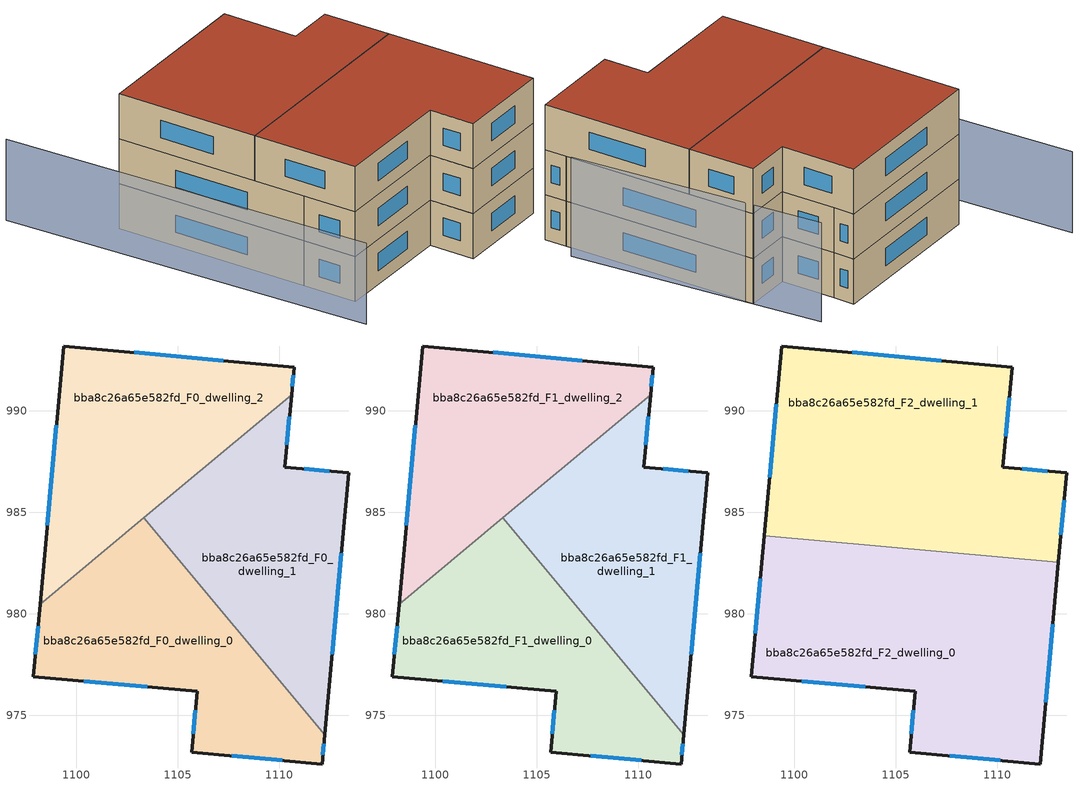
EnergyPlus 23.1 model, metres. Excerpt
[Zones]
bba8c26a65e582fd_F0_dwelling_0
 floor ground (EU_floor_Construction): 1103.34,984.75 1112.25,974.05 1112.12,972.6 1105.69,973.19 1105.97,976.17 1097.9,976.91 1098.22,980.48 z0
 wall outside (EU_wall_Construction): 1098.22,980.48 1097.9,976.91 1105.97,976.17 1105.69,973.19 1112.12,972.6 1112.25,974.05 z0:3
 wall to bba8c26a65e582fd_F0_dwelling_1 (EU_wall_Construction): 1112.25,974.05 1103.34,984.75 z0:3
 wall to bba8c26a65e582fd_F0_dwelling_2 (EU_wall_Construction): 1103.34,984.75 1098.22,980.48 z0:3
 window (EU_Window_Construction): 1098.12,979.39 1098,978 / 1112.16,973.05 1112.21,973.61 / 1107.66,973.01 1110.15,972.78 / 1105.88,975.26 1105.78,974.1 / 1100.37,976.69 1103.49,976.4 z0.92:2.08
bba8c26a65e582fd_F0_dwelling_1
 floor ground (EU_floor_Construction): 1110.61,990.8 1110.29,987.23 1113.43,986.95 1112.25,974.05 1103.34,984.75 z0
 wall outside (EU_wall_Construction): 1112.25,974.05 1113.43,986.95 1110.29,987.23 1110.61,990.8 z0:3
 wall to bba8c26a65e582fd_F0_dwelling_2 (EU_wall_Construction): 1110.61,990.8 1103.34,984.75 z0:3
 window (EU_Window_Construction): 1112.47,987.03 1111.25,987.14 / 1112.61,978 1113.07,983 / 1110.39,988.32 1110.52,989.71 z0.92:2.08
bba8c26a65e582fd_F0_dwelling_2
 floor ground (EU_floor_Construction): 1110.74,992.16 1110.61,990.8 1098.22,980.48 1099.38,993.2 z0
 wall outside (EU_wall_Construction): 1110.61,990.8 1110.74,992.16 1099.38,993.2 1098.22,980.48 z0:3
 window (EU_Window_Construction): 1107.26,992.48 1102.86,992.88 / 1110.65,991.22 1110.7,991.75 / 1099.03,989.3 1098.58,984.38 z0.92:2.08
bba8c26a65e582fd_F1_dwelling_0
 floor to bba8c26a65e582fd_F0_dwelling_0 (EU_floor_Construction): 1103.34,984.75 1112.25,974.05 1112.12,972.6 1105.69,973.19 1105.97,976.17 1097.9,976.91 1098.22,980.48 z3
 wall outside (EU_wall_Construction): 1098.22,980.48 1097.9,976.91 1105.97,976.17 1105.69,973.19 1112.12,972.6 1112.25,974.05 z3:6
 wall to bba8c26a65e582fd_F1_dwelling_1 (EU_wall_Construction): 1112.25,974.05 1103.34,984.75 z3:6
 wall to bba8c26a65e582fd_F1_dwelling_2 (EU_wall_Construction): 1103.34,984.75 1098.22,980.48 z3:6
 window (EU_Window_Construction): 1098.12,979.39 1098,978 / 1112.16,973.05 1112.21,973.61 / 1107.66,973.01 1110.15,972.78 / 1105.88,975.26 1105.78,974.1 / 1100.37,976.69 1103.49,976.4 z3.92:5.08
bba8c26a65e582fd_F1_dwelling_1
 floor to bba8c26a65e582fd_F0_dwelling_1 (EU_floor_Construction): 1110.61,990.8 1110.29,987.23 1113.43,986.95 1112.25,974.05 1103.34,984.75 z3
 wall outside (EU_wall_Construction): 1112.25,974.05 1113.43,986.95 1110.29,987.23 1110.61,990.8 z3:6
 wall to bba8c26a65e582fd_F1_dwelling_2 (EU_wall_Construction): 1110.61,990.8 1103.34,984.75 z3:6
 window (EU_Window_Construction): 1112.47,987.03 1111.25,987.14 / 1112.61,978 1113.07,983 / 1110.39,988.32 1110.52,989.71 z3.92:5.08
bba8c26a65e582fd_F1_dwelling_2
 floor to bba8c26a65e582fd_F0_dwelling_2 (EU_floor_Construction): 1110.74,992.16 1110.61,990.8 1098.22,980.48 1099.38,993.2 z3
 wall outside (EU_wall_Construction): 1110.61,990.8 1110.74,992.16 1099.38,993.2 1098.22,980.48 z3:6
 window (EU_Window_Construction): 1107.26,992.48 1102.86,992.88 / 1110.65,991.22 1110.7,991.75 / 1099.03,989.3 1098.58,984.38 z3.92:5.08
bba8c26a65e582fd_F2_dwelling_0
 floor to bba8c26a65e582fd_F1_dwelling_0 (EU_floor_Construction): 1104.54,983.31 1112.25,974.05 1112.12,972.6 1105.69,973.19 1105.97,976.17 1097.9,976.91 1098.22,980.48 1101.91,983.55 z6
 floor to bba8c26a65e582fd_F1_dwelling_1 (EU_floor_Construction): 1113.02,982.54 1112.25,974.05 1104.54,983.31 z6
 floor to bba8c26a65e582fd_F1_dwelling_2 (EU_floor_Construction): 1101.91,983.55 1098.22,980.48 1098.53,983.86 z6
 wall outside (EU_wall_Construction): 1098.53,983.86 1097.9,976.91 1105.97,976.17 1105.69,973.19 1112.12,972.6 1113.03,982.54 z6:9
 wall to bba8c26a65e582fd_F2_dwelling_1 (EU_wall_Construction): 1113.02,982.54 1098.53,983.86 z6:9
 window (EU_Window_Construction): 1100.37,976.69 1103.49,976.4 / 1098.34,981.73 1098.09,979.04 / 1112.4,975.64 1112.75,979.49 / 1107.66,973.01 1110.15,972.78 / 1105.88,975.26 1105.78,974.1 z6.92:8.08
 roof outside (EU_roof_Construction): 1112.12,972.6 1113.03,982.54 1098.53,983.86 1097.9,976.91 1105.97,976.17 1105.69,973.19 z9
bba8c26a65e582fd_F2_dwelling_1
 floor to bba8c26a65e582fd_F1_dwelling_0 (EU_floor_Construction): 1103.34,984.75 1104.54,983.31 1101.91,983.55 z6
 floor to bba8c26a65e582fd_F1_dwelling_2 (EU_floor_Construction): 1103.34,984.75 1101.91,983.55 1098.53,983.86 z6; 1110.74,992.16 1110.61,990.8 1103.34,984.75 1098.53,983.86 1099.38,993.2 z6
 floor to bba8c26a65e582fd_F1_dwelling_1 (EU_floor_Construction): 1110.61,990.8 1110.29,987.23 1113.43,986.95 1113.02,982.54 1104.54,983.31 1103.34,984.75 z6
 wall outside (EU_wall_Construction): 1113.03,982.54 1113.43,986.95 1110.29,987.23 1110.74,992.16 1099.38,993.2 1098.53,983.86 z6:9
 window (EU_Window_Construction): 1099.12,990.34 1098.79,986.72 / 1107.26,992.48 1102.86,992.88 / 1110.43,988.74 1110.6,990.65 / 1112.47,987.03 1111.25,987.14 / 1113.15,983.89 1113.3,985.59 z6.92:8.08
 roof outside (EU_roof_Construction): 1113.03,982.54 1113.43,986.95 1110.29,987.23 1110.74,992.16 1099.38,993.2 1098.53,983.86 z9
shading: 1113.18,974.86 1113.52,991.46 z0:6.6; 1097.28,999.54 1095.81,975.12 z0:5.4
[Building]
EU S2 Campaign: North Axis=0; Terrain=City; Solar Distribution=FullExterior
[Site:Location]
Cape.Town.Intl.AP: Latitude=-33.965; Longitude=18.602; Time Zone=2; Elevation=46
[SizingPeriod:WeatherFileDays]
AnnualSizingPeriod: Begin Month=1; Begin Day of Month=1; End Month=12; End Day of Month=31; Day of Week for Start Day=Monday; Use Weather File Daylight Saving Period=No; Use Weather File Rain and Snow Indicators=No
[MATERIAL]
EU_InternalMass_Material: Roughness=MediumRough; Thickness=0.1; Conductivity=1; Density=1800; Specific Heat=900; Thermal Absorptance=0.9; Solar Absorptance=0.7; Visible Absorptance=0.7
[MATERIAL:NOMASS] Roughness=MediumRough; Thermal Absorptance=0.9; Solar Absorptance=0.7; Visible Absorptance=0.7
Name | Thermal Resistance
EU_wall_NoMass | 0.443251
EU_roof_NoMass | 0.403317
EU_floor_NoMass | 0.599929
[WINDOWMATERIAL:SIMPLEGLAZINGSYSTEM]
EU_Window_SimpleGlazing: UFactor=4.90254; Solar Heat Gain Coefficient=0.85; Visible Transmittance=0.85
[CONSTRUCTION]
EU_wall_Construction: EU_wall_NoMass
EU_roof_Construction: EU_roof_NoMass
EU_floor_Construction: EU_floor_NoMass
EU_Window_Construction: EU_Window_SimpleGlazing
EU_InternalMass_Construction: EU_InternalMass_Material
[ZONE] Type=1; Multiplier=1; Ceiling Height=autocalculate; Floor Area=autocalculate; Part of Total Floor Area=Yes
Name | Volume
bba8c26a65e582fd_F0_dwelling_0; bba8c26a65e582fd_F1_dwelling_0 | 241.746
bba8c26a65e582fd_F2_dwelling_0 | 362.63
bba8c26a65e582fd_F0_dwelling_1; bba8c26a65e582fd_F1_dwelling_1 | 241.764
bba8c26a65e582fd_F2_dwelling_1 | 362.644
bba8c26a65e582fd_F0_dwelling_2; bba8c26a65e582fd_F1_dwelling_2 | 241.781
[INTERNALMASS] Construction=EU_InternalMass_Construction
Name | Zone or ZoneList | Surface Area
bba8c26a65e582fd_F0_dwelling_0_EU_InternalMass | bba8c26a65e582fd_F0_dwelling_0 | 80.5849
bba8c26a65e582fd_F0_dwelling_1_EU_InternalMass | bba8c26a65e582fd_F0_dwelling_1 | 80.5886
bba8c26a65e582fd_F0_dwelling_2_EU_InternalMass | bba8c26a65e582fd_F0_dwelling_2 | 80.5935
bba8c26a65e582fd_F1_dwelling_0_EU_InternalMass | bba8c26a65e582fd_F1_dwelling_0 | 80.5849
bba8c26a65e582fd_F1_dwelling_1_EU_InternalMass | bba8c26a65e582fd_F1_dwelling_1 | 80.5886
bba8c26a65e582fd_F1_dwelling_2_EU_InternalMass | bba8c26a65e582fd_F1_dwelling_2 | 80.5935
bba8c26a65e582fd_F2_dwelling_0_EU_InternalMass | bba8c26a65e582fd_F2_dwelling_0 | 120.884
bba8c26a65e582fd_F2_dwelling_1_EU_InternalMass | bba8c26a65e582fd_F2_dwelling_1 | 120.89
[OTHEREQUIPMENT] Fuel Type=Electricity; Design Level Calculation Method=Watts/Area; Power per Zone Floor Area=1; Fraction Latent=0; Fraction Radiant=0; Fraction Lost=0; Carbon Dioxide Generation Rate=0; EndUse Subcategory=EU_Step8_InternalGains
Name | Zone or ZoneList or Space or SpaceList | Schedule
EU_Step8_InternalGain_bba8c26a65e582fd_F0_dwelling_0_f000 | bba8c26a65e582fd_F0_dwelling_0 | EU_Step8_GainSchedule_bba8c26a65e582fd_F0_dwelling_0_f000
EU_Step8_InternalGain_bba8c26a65e582fd_F0_dwelling_1_f000 | bba8c26a65e582fd_F0_dwelling_1 | EU_Step8_GainSchedule_bba8c26a65e582fd_F0_dwelling_1_f000
EU_Step8_InternalGain_bba8c26a65e582fd_F0_dwelling_2_f000 | bba8c26a65e582fd_F0_dwelling_2 | EU_Step8_GainSchedule_bba8c26a65e582fd_F0_dwelling_2_f000
EU_Step8_InternalGain_bba8c26a65e582fd_F1_dwelling_0_f000 | bba8c26a65e582fd_F1_dwelling_0 | EU_Step8_GainSchedule_bba8c26a65e582fd_F1_dwelling_0_f000
EU_Step8_InternalGain_bba8c26a65e582fd_F1_dwelling_1_f000 | bba8c26a65e582fd_F1_dwelling_1 | EU_Step8_GainSchedule_bba8c26a65e582fd_F1_dwelling_1_f000
EU_Step8_InternalGain_bba8c26a65e582fd_F1_dwelling_2_f000 | bba8c26a65e582fd_F1_dwelling_2 | EU_Step8_GainSchedule_bba8c26a65e582fd_F1_dwelling_2_f000
EU_Step8_InternalGain_bba8c26a65e582fd_F2_dwelling_0_f000 | bba8c26a65e582fd_F2_dwelling_0 | EU_Step8_GainSchedule_bba8c26a65e582fd_F2_dwelling_0_f000
EU_Step8_InternalGain_bba8c26a65e582fd_F2_dwelling_1_f000 | bba8c26a65e582fd_F2_dwelling_1 | EU_Step8_GainSchedule_bba8c26a65e582fd_F2_dwelling_1_f000
[ZONEVENTILATION:DESIGNFLOWRATE] Schedule=EU_AlwaysOn; Design Flow Rate Calculation Method=AirChanges/Hour; Air Changes per Hour=0.713097; Ventilation Type=Natural; Fan Pressure Rise=0; Fan Total Efficiency=1; Constant Term Coefficient=1; Temperature Term Coefficient=0; Velocity Term Coefficient=0; Velocity Squared Term Coefficient=0; Minimum Indoor Temperature=-100; Maximum Indoor Temperature=100; Delta Temperature=-100; Minimum Outdoor Temperature=-100; Maximum Outdoor Temperature=100; Maximum Wind Speed=40
Name | Zone or ZoneList or Space or SpaceList
EU_ConstantAir_bba8c26a65e582fd_F0_dwelling_0 | bba8c26a65e582fd_F0_dwelling_0
EU_ConstantAir_bba8c26a65e582fd_F0_dwelling_1 | bba8c26a65e582fd_F0_dwelling_1
EU_ConstantAir_bba8c26a65e582fd_F0_dwelling_2 | bba8c26a65e582fd_F0_dwelling_2
EU_ConstantAir_bba8c26a65e582fd_F1_dwelling_0 | bba8c26a65e582fd_F1_dwelling_0
EU_ConstantAir_bba8c26a65e582fd_F1_dwelling_1 | bba8c26a65e582fd_F1_dwelling_1
EU_ConstantAir_bba8c26a65e582fd_F1_dwelling_2 | bba8c26a65e582fd_F1_dwelling_2
EU_ConstantAir_bba8c26a65e582fd_F2_dwelling_0 | bba8c26a65e582fd_F2_dwelling_0
EU_ConstantAir_bba8c26a65e582fd_F2_dwelling_1 | bba8c26a65e582fd_F2_dwelling_1
[HVACTEMPLATE:THERMOSTAT] Constant Heating Setpoint=20; Constant Cooling Setpoint=50
EU_HeatOnly_bba8c26a65e582fd_F0_dwelling_0; EU_HeatOnly_bba8c26a65e582fd_F0_dwelling_1; EU_HeatOnly_bba8c26a65e582fd_F0_dwelling_2; EU_HeatOnly_bba8c26a65e582fd_F1_dwelling_0; EU_HeatOnly_bba8c26a65e582fd_F1_dwelling_1; EU_HeatOnly_bba8c26a65e582fd_F1_dwelling_2; EU_HeatOnly_bba8c26a65e582fd_F2_dwelling_0; EU_HeatOnly_bba8c26a65e582fd_F2_dwelling_1
[HVACTEMPLATE:ZONE:IDEALLOADSAIRSYSTEM] System Availability Schedule=EU_AlwaysOn; Maximum Heating Supply Air Temperature=50; Minimum Cooling Supply Air Temperature=13; Maximum Heating Supply Air Humidity Ratio=0.0156; Minimum Cooling Supply Air Humidity Ratio=0.0077; Heating Limit=NoLimit; Cooling Limit=NoLimit; Heating Availability Schedule=EU_AlwaysOn; Cooling Availability Schedule=EU_CoolingOff; Dehumidification Control Type=ConstantSensibleHeatRatio; Cooling Sensible Heat Ratio=0.7; Dehumidification Setpoint=60; Humidification Control Type=None; Humidification Setpoint=30; Outdoor Air Method=None; Outdoor Air Flow Rate per Person=0.00944; Outdoor Air Flow Rate per Zone Floor Area=0; Outdoor Air Flow Rate per Zone=0; Demand Controlled Ventilation Type=None; Outdoor Air Economizer Type=NoEconomizer; Heat Recovery Type=None; Sensible Heat Recovery Effectiveness=0.7; Latent Heat Recovery Effectiveness=0.65
Name | Template Thermostat
bba8c26a65e582fd_F0_dwelling_0 | EU_HeatOnly_bba8c26a65e582fd_F0_dwelling_0
bba8c26a65e582fd_F0_dwelling_1 | EU_HeatOnly_bba8c26a65e582fd_F0_dwelling_1
bba8c26a65e582fd_F0_dwelling_2 | EU_HeatOnly_bba8c26a65e582fd_F0_dwelling_2
bba8c26a65e582fd_F1_dwelling_0 | EU_HeatOnly_bba8c26a65e582fd_F1_dwelling_0
bba8c26a65e582fd_F1_dwelling_1 | EU_HeatOnly_bba8c26a65e582fd_F1_dwelling_1
bba8c26a65e582fd_F1_dwelling_2 | EU_HeatOnly_bba8c26a65e582fd_F1_dwelling_2
bba8c26a65e582fd_F2_dwelling_0 | EU_HeatOnly_bba8c26a65e582fd_F2_dwelling_0
bba8c26a65e582fd_F2_dwelling_1 | EU_HeatOnly_bba8c26a65e582fd_F2_dwelling_1
[SIZING:ZONE] Zone Cooling Design Supply Air Temperature Input Method=SupplyAirTemperature; Zone Cooling Design Supply Air Temperature=13; Zone Heating Design Supply Air Temperature Input Method=SupplyAirTemperature; Zone Heating Design Supply Air Temperature=50; Zone Cooling Design Supply Air Humidity Ratio=0.008; Zone Heating Design Supply Air Humidity Ratio=0.008; Cooling Design Air Flow Method=DesignDay; Cooling Design Air Flow Rate=0; Cooling Minimum Air Flow per Zone Floor Area=0.000762; Cooling Minimum Air Flow=0; Cooling Minimum Air Flow Fraction=0.2; Heating Design Air Flow Method=DesignDay; Heating Design Air Flow Rate=0; Heating Maximum Air Flow per Zone Floor Area=0.002032; Heating Maximum Air Flow=0.141576; Heating Maximum Air Flow Fraction=0.3; Account for Dedicated Outdoor Air System=No; Dedicated Outdoor Air System Control Strategy=NeutralSupplyAir; Dedicated Outdoor Air Low Setpoint Temperature for Design=autosize; Dedicated Outdoor Air High Setpoint Temperature for Design=autosize; Zone Load Sizing Method=Sensible Load Only No Latent Load; Zone Latent Cooling Design Supply Air Humidity Ratio Input Method=HumidityRatioDifference; Zone Cooling Design Supply Air Humidity Ratio Difference=0.005; Zone Latent Heating Design Supply Air Humidity Ratio Input Method=HumidityRatioDifference; Zone Humidification Design Supply Air Humidity Ratio Difference=0.005
bba8c26a65e582fd_F0_dwelling_0; bba8c26a65e582fd_F0_dwelling_1; bba8c26a65e582fd_F0_dwelling_2; bba8c26a65e582fd_F1_dwelling_0; bba8c26a65e582fd_F1_dwelling_1; bba8c26a65e582fd_F1_dwelling_2; bba8c26a65e582fd_F2_dwelling_0; bba8c26a65e582fd_F2_dwelling_1
[SCHEDULE:CONSTANT]
Name | Hourly Value
EU_AlwaysOn | 1
EU_CoolingOff | 0
[SCHEDULE:FILE] Column Number=1; Rows to Skip at Top=0; Number of Hours of Data=8760; Column Separator=Comma; Interpolate to Timestep=No; Minutes per Item=60; Adjust Schedule for Daylight Savings=Yes
Name | File
EU_Step8_GainSchedule_bba8c26a65e582fd_F0_dwelling_0_f000 | ../../schedules/bba8c26a65e582fd/bba8c26a65e582fd_F0_dwelling_0_f000_gain.csv
EU_Step8_GainSchedule_bba8c26a65e582fd_F0_dwelling_1_f000 | ../../schedules/bba8c26a65e582fd/bba8c26a65e582fd_F0_dwelling_1_f000_gain.csv
EU_Step8_GainSchedule_bba8c26a65e582fd_F0_dwelling_2_f000 | ../../schedules/bba8c26a65e582fd/bba8c26a65e582fd_F0_dwelling_2_f000_gain.csv
EU_Step8_GainSchedule_bba8c26a65e582fd_F1_dwelling_0_f000 | ../../schedules/bba8c26a65e582fd/bba8c26a65e582fd_F1_dwelling_0_f000_gain.csv
EU_Step8_GainSchedule_bba8c26a65e582fd_F1_dwelling_1_f000 | ../../schedules/bba8c26a65e582fd/bba8c26a65e582fd_F1_dwelling_1_f000_gain.csv
EU_Step8_GainSchedule_bba8c26a65e582fd_F1_dwelling_2_f000 | ../../schedules/bba8c26a65e582fd/bba8c26a65e582fd_F1_dwelling_2_f000_gain.csv
EU_Step8_GainSchedule_bba8c26a65e582fd_F2_dwelling_0_f000 | ../../schedules/bba8c26a65e582fd/bba8c26a65e582fd_F2_dwelling_0_f000_gain.csv
EU_Step8_GainSchedule_bba8c26a65e582fd_F2_dwelling_1_f000 | ../../schedules/bba8c26a65e582fd/bba8c26a65e582fd_F2_dwelling_1_f000_gain.csv
